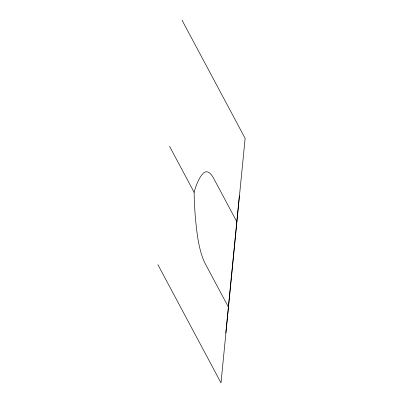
<?xml version="1.0" encoding="UTF-8"?>
<svg xmlns="http://www.w3.org/2000/svg" width="403" height="403" viewBox="0 0 403 403"><rect width="100%" height="100%" fill="white"/><g stroke="black" fill="none" stroke-linecap="round" stroke-linejoin="round"><path stroke-width="0.6" d="M225.826 333.024L239.377 195.772M182.005 20.15L245.13 138.375L220.995 382.85L157.87 264.625M236.813 221.726L213.706 178.453A49.433 13.521 86.2 0 0 203.122 173.441A98.866 27.046 86.2 0 0 194.11 192.307A98.866 27.046 86.2 0 0 197.168 233.79A49.433 13.521 86.2 0 0 205.283 263.794L228.39 307.071M169.552 146.314L194.11 192.307"/></g></svg>
